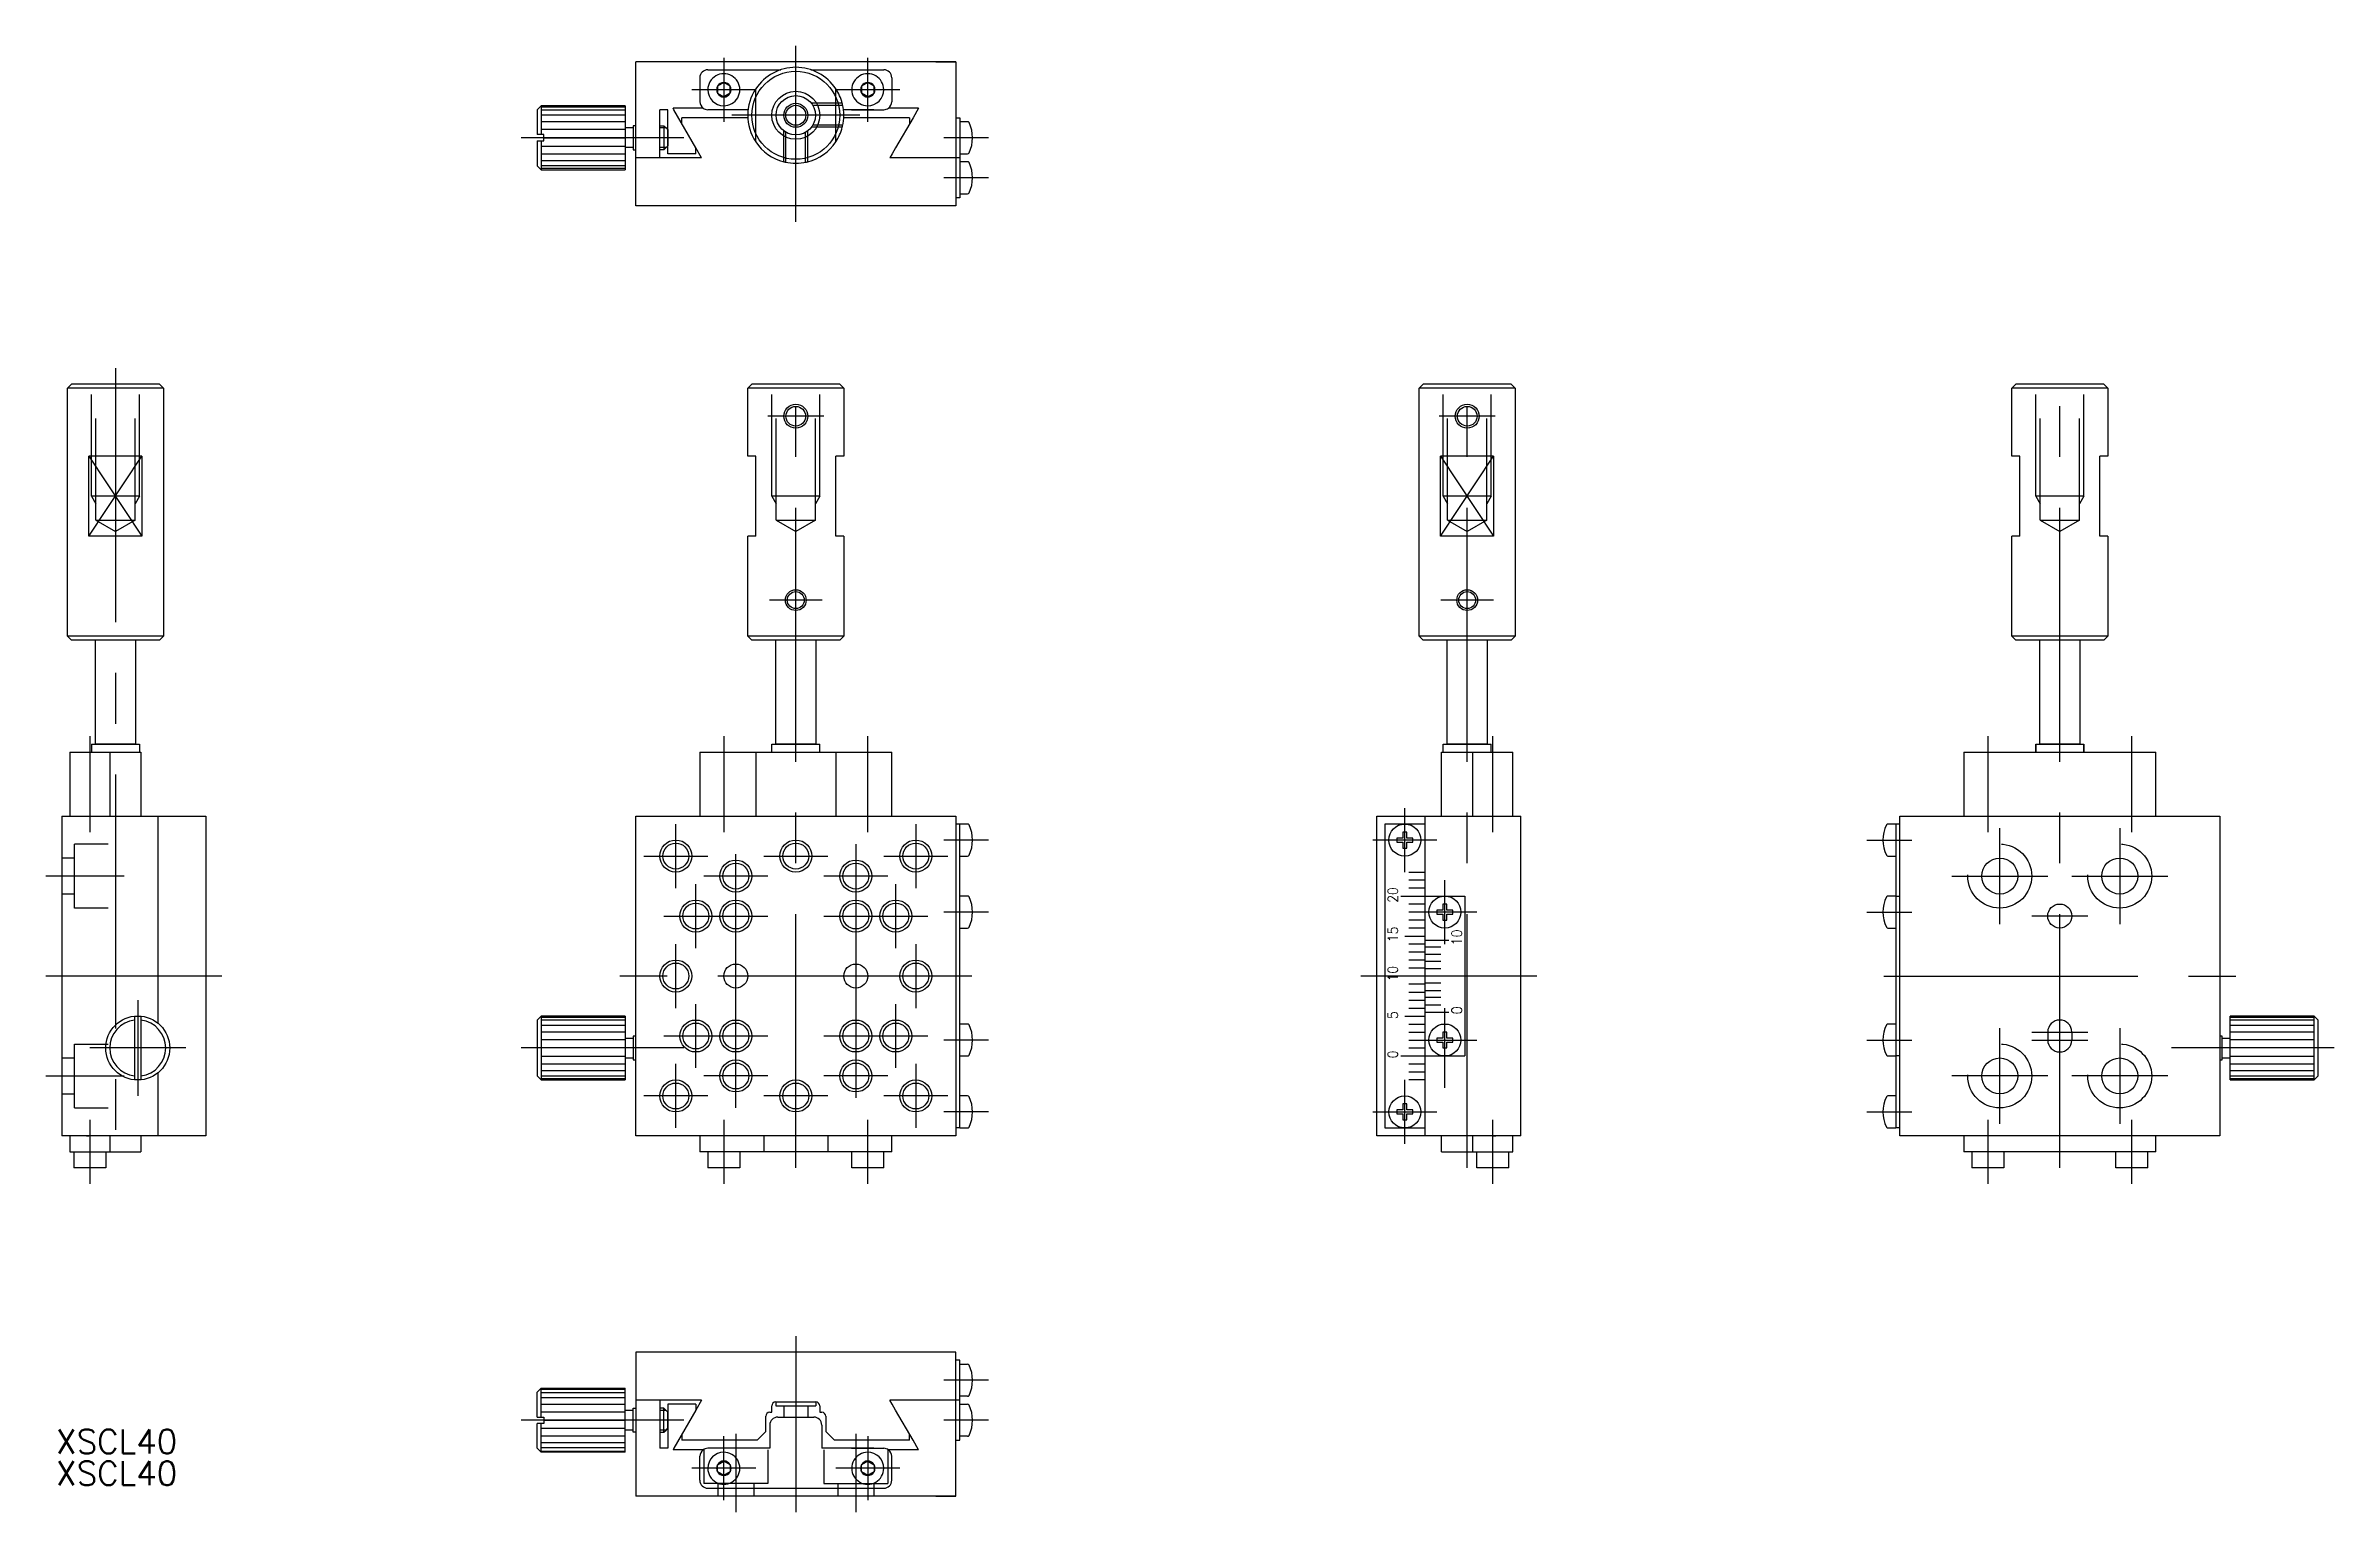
# Model space of a CAD drawing. Extents: x -94 to 192, y -67 to 116.
import ezdxf

# ---------------------------------------------------------------- set-up
doc = ezdxf.new("R2010")
doc.units = 0
doc.linetypes.add('CENTER', pattern=[50.8, 31.75, -6.35, 6.35, -6.35])
doc.linetypes.add('DASHED', pattern=[19.05, 12.7, -6.35])
doc.layers.get('0').update_dxf_attribs({"linetype": 'CONTINUOUS'})
doc.layers.add('CENTER', color=1, linetype='CENTER')
doc.styles.add('CONVERTER_1', font='txt.shx', dxfattribs={"width": 0.9})
doc.styles.get("Standard").update_dxf_attribs({"font": 'txt.shx', "height": 3, "bigfont": 'bigfont.shx'})

msp = doc.modelspace()

# ---------------------------------------------------------------- linework, layer by layer
at = {"color": 7, "linetype": 'CONTINUOUS'}
for p, q in [((-17.5, 114.32), (-20, 114.32)), ((-20, 102.82), (-20, 114.32)), ((20, 114.32), (-17.5, 114.32)), ((-12, 112.32), (-12, 109.32)), ((-11, 113.32), (-1.87, 113.32)), ((-9, 111.72), (-9.78, 111.27)), ((-8.22, 111.27), (-9, 111.72)), ((1.87, 113.32), (11, 113.32)), ((9, 111.72), (8.22, 111.27)), ((9.78, 111.27), (9, 111.72)), ((12, 112.32), (12, 109.32)), ((17.5, 114.32), (20, 114.32)), ((20, 114.32), (20, 102.82)), ((-32.32, 108.32), (-31.82, 108.82)), ((-21.32, 108.82), (-31.82, 108.82)), ((-31.82, 108.82), (-31.82, 105.22)), ((-21.32, 108.82), (-21.32, 106.04)), ((-9.78, 111.27), (-9.78, 110.37)), ((-9.78, 110.37), (-9, 109.92)), ((-8.22, 110.37), (-9, 109.92)), ((-8.22, 110.37), (-8.22, 111.27)), ((8.22, 111.27), (8.22, 110.37)), ((9, 109.92), (8.22, 110.37)), ((9, 109.92), (9.78, 110.37)), ((9.78, 110.37), (9.78, 111.27)), ((-32.32, 108.32), (-32.32, 105.22)), ((-31.82, 108.68), (-21.32, 108.68)), ((-21.32, 108.28), (-31.82, 108.28)), ((-21.32, 107.64), (-31.82, 107.64)), ((-21.32, 106.82), (-31.82, 106.82)), ((-21.32, 106.04), (-21.32, 104.82)), ((-20.32, 106.04), (-21.32, 106.04)), ((-20, 106.32), (-20.32, 106.32)), ((-20.32, 106.32), (-20.32, 103.32)), ((-15.98, 108.32), (-16.98, 108.32)), ((-16.98, 102.32), (-16.98, 108.32)), ((-16.98, 106.32), (-16.48, 106.32)), ((-16.48, 106.32), (-16.21, 106.04)), ((-16.48, 106.32), (-16.48, 103.32)), ((-16.21, 106.04), (-15.98, 105.82)), ((-15.98, 102.82), (-15.98, 108.32)), ((-15.23, 108.32), (-15.35, 108.52)), ((-11.6, 108.52), (-15.35, 108.52)), ((-12.48, 103.55), (-15.23, 108.32)), ((-14.23, 106.58), (-14.23, 107.32)), ((-5.99, 107.32), (-14.23, 107.32)), ((-5.96, 108.32), (-11, 108.32)), ((9.75, 108.32), (5.96, 108.32)), ((14.23, 107.32), (5.99, 107.32)), ((6.96, 108.32), (11, 108.32)), ((15.35, 108.52), (11.6, 108.52)), ((14.66, 107.32), (12.48, 103.55)), ((14.23, 107.32), (14.23, 106.58)), ((15.35, 108.52), (14.66, 107.32)), ((20, 107.32), (20.5, 107.32)), ((20.5, 107.32), (20.5, 102.32)), ((21.49, 106.82), (20.5, 106.82)), ((-31.52, 105.22), (-32.32, 105.22)), ((-32.32, 104.42), (-32.32, 101.32)), ((-32.32, 104.42), (-31.52, 104.42)), ((-21.32, 105.85), (-31.82, 105.85)), ((-31.82, 104.42), (-31.82, 100.82)), ((-31.82, 103.78), (-21.32, 103.78)), ((-31.52, 104.82), (-31.52, 105.22)), ((-31.52, 104.82), (-21.32, 104.82)), ((-31.52, 104.42), (-31.52, 104.82)), ((-21.32, 104.82), (-21.32, 103.59)), ((-21.32, 103.59), (-21.32, 100.95)), ((-20.32, 103.59), (-21.32, 103.59)), ((-20.32, 103.32), (-20, 103.32)), ((-16.48, 103.32), (-16.98, 103.32)), ((-16.21, 103.59), (-16.48, 103.32)), ((-15.98, 103.82), (-16.21, 103.59)), ((-15.98, 104.82), (-15.98, 105.82)), ((-15.98, 105.82), (-15.98, 103.82)), ((-11.77, 102.32), (-12.48, 103.55)), ((-12.48, 102.82), (-12.48, 103.55)), ((12.48, 103.55), (12.06, 102.82)), ((-31.82, 100.82), (-32.32, 101.32)), ((-31.82, 102.82), (-21.32, 102.82)), ((-31.82, 101.99), (-21.32, 101.99)), ((-31.82, 101.35), (-21.32, 101.35)), ((-21.32, 100.95), (-31.82, 100.95)), ((-31.82, 100.82), (-21.32, 100.82)), ((-21.32, 100.95), (-21.32, 100.82)), ((-20, 102.32), (-20, 102.82)), ((-20, 102.32), (-20, 102.82)), ((-20, 96.32), (-20, 102.32)), ((-11.89, 102.32), (-20, 102.32)), ((-11.77, 102.32), (-16.52, 102.32)), ((-12.48, 102.82), (-15.98, 102.82)), ((12.06, 102.82), (11.77, 102.32)), ((20, 102.32), (11.77, 102.32)), ((20, 102.82), (20, 102.32)), ((20, 102.32), (20, 101.82)), ((20.5, 102.32), (20, 102.32)), ((20, 101.82), (20, 100.32)), ((20, 101.82), (20, 100.32)), ((20, 100.32), (20, 96.32)), ((20.5, 102.82), (21.49, 102.82)), ((20.5, 102.32), (20.5, 97.32)), ((21.49, 101.82), (20.5, 101.82)), ((20.5, 97.32), (20, 97.32)), ((20.5, 97.82), (21.49, 97.82)), ((20, 96.32), (-20, 96.32)), ((-91.08, 73.5), (-90.58, 74)), ((-91.08, 66), (-91.08, 73.5)), ((-79.08, 73.5), (-91.08, 73.5)), ((-79.58, 74), (-90.58, 74)), ((-87.54, 74), (-88.08, 74)), ((-82.62, 74), (-87.54, 74)), ((-82.08, 74), (-82.62, 74)), ((-79.58, 74), (-79.08, 73.5)), ((-79.08, 73.5), (-79.08, 66)), ((-6, 73.5), (-5.5, 74)), ((6, 73.5), (-6, 73.5)), ((-6, 66), (-6, 73.5)), ((-3, 74), (-5.5, 74)), ((-2.46, 74), (-3, 74)), ((2.46, 74), (-2.46, 74)), ((3, 74), (2.46, 74)), ((5.5, 74), (3, 74)), ((5.5, 74), (6, 73.5)), ((6, 73.5), (6, 66)), ((77.95, 73.5), (78.45, 74)), ((77.95, 66), (77.95, 73.5)), ((89.95, 73.5), (77.95, 73.5)), ((89.45, 74), (78.45, 74)), ((81.49, 74), (80.95, 74)), ((86.41, 74), (81.49, 74)), ((86.95, 74), (86.41, 74)), ((89.45, 74), (89.95, 73.5)), ((89.95, 73.5), (89.95, 66)), ((152.04, 73.5), (152.54, 74)), ((164.04, 73.5), (152.04, 73.5)), ((152.04, 66), (152.04, 73.5)), ((163.54, 74), (152.54, 74)), ((155.58, 74), (155.04, 74)), ((160.5, 74), (155.58, 74)), ((161.04, 74), (160.5, 74)), ((163.54, 74), (164.04, 73.5)), ((164.04, 73.5), (164.04, 66)), ((-91.08, 42.5), (-91.08, 66)), ((-79.08, 66), (-79.08, 42.5)), ((-6, 65), (-6, 66)), ((6, 66), (6, 65)), ((77.95, 42.5), (77.95, 66)), ((89.95, 66), (89.95, 42.5)), ((152.04, 65), (152.04, 66)), ((164.04, 66), (164.04, 65)), ((-88.4, 55), (-88.4, 65)), ((-85.08, 65), (-88.4, 65)), ((-81.77, 65), (-85.08, 65)), ((-81.77, 65), (-81.77, 55)), ((-5, 65), (-6, 65)), ((-5, 55), (-5, 65)), ((5, 55), (5, 65)), ((6, 65), (5, 65)), ((83.95, 65), (80.63, 65)), ((80.63, 55), (80.63, 65)), ((87.26, 65), (83.95, 65)), ((87.26, 65), (87.26, 55)), ((153.04, 65), (152.04, 65)), ((153.04, 55), (153.04, 65)), ((164.04, 65), (163.04, 65)), ((163.04, 55), (163.04, 65)), ((-85.08, 55), (-88.4, 55)), ((-81.77, 55), (-85.08, 55)), ((-6, 42.5), (-6, 55)), ((-5, 55), (-6, 55)), ((6, 55), (5, 55)), ((6, 55), (6, 42.5)), ((83.95, 55), (80.63, 55)), ((87.26, 55), (83.95, 55)), ((153.04, 55), (152.04, 55)), ((152.04, 42.5), (152.04, 55)), ((164.04, 55), (163.04, 55)), ((164.04, 55), (164.04, 42.5)), ((-90.58, 42), (-91.08, 42.5)), ((-79.08, 42.5), (-91.08, 42.5)), ((-79.58, 42), (-90.58, 42)), ((-87.58, 29), (-87.58, 42)), ((-82.58, 42), (-82.58, 29)), ((-79.08, 42.5), (-79.58, 42)), ((6, 42.5), (-6, 42.5)), ((-5.5, 42), (-6, 42.5)), ((5.5, 42), (-5.5, 42)), ((-2.5, 29), (-2.5, 42)), ((2.5, 42), (2.5, 29)), ((6, 42.5), (5.5, 42)), ((89.95, 42.5), (77.95, 42.5)), ((78.45, 42), (77.95, 42.5)), ((89.45, 42), (78.45, 42)), ((81.45, 29), (81.45, 42)), ((86.45, 42), (86.45, 29)), ((89.95, 42.5), (89.45, 42)), ((164.04, 42.5), (152.04, 42.5)), ((152.54, 42), (152.04, 42.5)), ((163.54, 42), (152.54, 42)), ((155.54, 29), (155.54, 42)), ((160.54, 42), (160.54, 29)), ((164.04, 42.5), (163.54, 42)), ((-88.08, 29), (-88.08, 28)), ((-88.08, 29), (-82.08, 29)), ((-86.58, 29), (-87.58, 29)), ((-86.58, 29), (-87.58, 29)), ((-86.31, 29), (-87.58, 29)), ((-83.85, 29), (-87.58, 29)), ((-86.31, 29), (-86.58, 29)), ((-86.31, 29), (-86.58, 29)), ((-82.58, 29), (-86.31, 29)), ((-83.58, 29), (-83.85, 29)), ((-82.58, 29), (-83.85, 29)), ((-83.58, 29), (-83.85, 29)), ((-82.58, 29), (-83.58, 29)), ((-82.58, 29), (-83.58, 29)), ((-82.08, 29), (-82.08, 28)), ((-3, 29), (3, 29)), ((-3, 29), (3, 29)), ((-3, 29), (-2.5, 29)), ((-3, 28), (-3, 29)), ((-3, 28), (-3, 29)), ((-3, 29), (-2.5, 29)), ((-2.5, 29), (2.5, 29)), ((-2.5, 29), (2.5, 29)), ((-1.5, 29), (-2.5, 29)), ((-1.5, 29), (-2.5, 29)), ((-1.23, 29), (-2.5, 29)), ((-1.23, 29), (-1.5, 29)), ((-1.23, 29), (-1.5, 29)), ((2.5, 29), (-1.23, 29)), ((2.5, 29), (1.23, 29)), ((1.5, 29), (1.23, 29)), ((1.5, 29), (1.23, 29)), ((2.5, 29), (1.5, 29)), ((2.5, 29), (1.5, 29)), ((2.5, 29), (3, 29)), ((2.5, 29), (3, 29)), ((3, 28), (3, 29)), ((3, 28), (3, 29)), ((80.95, 29), (86.95, 29)), ((80.95, 28), (80.95, 29)), ((80.95, 29), (86.95, 29)), ((85.18, 29), (81.45, 29)), ((82.72, 29), (81.45, 29)), ((82.45, 29), (81.45, 29)), ((82.45, 29), (81.45, 29)), ((82.72, 29), (82.45, 29)), ((82.72, 29), (82.45, 29)), ((86.45, 29), (82.72, 29)), ((85.45, 29), (85.18, 29)), ((86.45, 29), (85.18, 29)), ((85.45, 29), (85.18, 29)), ((86.45, 29), (85.45, 29)), ((86.45, 29), (85.45, 29)), ((86.95, 28), (86.95, 29)), ((155.04, 29), (155.04, 28)), ((155.04, 29), (155.54, 29)), ((155.04, 29), (155.54, 29)), ((155.04, 29), (155.04, 28)), ((155.04, 29), (155.54, 29)), ((155.04, 28), (155.04, 29)), ((155.04, 28), (155.04, 29)), ((155.04, 29), (155.54, 29)), ((155.04, 29), (161.04, 29)), ((155.04, 29), (161.04, 29)), ((155.54, 29), (160.54, 29)), ((155.54, 29), (160.54, 29)), ((155.54, 29), (160.54, 29)), ((155.54, 29), (160.54, 29)), ((156.81, 29), (155.54, 29)), ((156.54, 29), (155.54, 29)), ((156.54, 29), (155.54, 29)), ((156.81, 29), (156.54, 29)), ((156.81, 29), (156.54, 29)), ((160.54, 29), (156.81, 29)), ((159.54, 29), (159.27, 29)), ((160.54, 29), (159.27, 29)), ((159.54, 29), (159.27, 29)), ((160.54, 29), (159.54, 29)), ((160.54, 29), (159.54, 29)), ((160.54, 29), (161.04, 29)), ((160.54, 29), (161.04, 29)), ((160.54, 29), (161.04, 29)), ((160.54, 29), (161.04, 29)), ((161.04, 29), (161.04, 28)), ((161.04, 29), (161.04, 28)), ((161.04, 28), (161.04, 29)), ((161.04, 28), (161.04, 29)), ((-90.78, 28), (-90.78, 20)), ((-90.78, 28), (-85.78, 28)), ((-85.78, 28), (-85.78, 20)), ((-85.78, 28), (-81.88, 28)), ((-81.88, 28), (-81.88, 20)), ((-12, 28), (12, 28)), ((-12, 28), (-12, 20)), ((-5, 28), (-5, 20)), ((5, 28), (5, 20)), ((12, 20), (12, 28)), ((80.75, 20), (80.75, 28)), ((80.75, 28), (84.65, 28)), ((84.65, 20), (84.65, 28)), ((84.65, 28), (89.65, 28)), ((89.65, 20), (89.65, 28)), ((146.04, 28), (155.04, 28)), ((146.04, 28), (146.04, 20)), ((155.04, 28), (155.54, 28)), ((155.54, 28), (160.54, 28)), ((160.54, 28), (170.04, 28)), ((170.04, 20), (170.04, 28)), ((-81.88, 22), (-81.88, 20)), ((80.75, 20), (80.75, 22)), ((-91.78, 20), (-91.78, -20)), ((-91.78, 20), (-73.78, 20)), ((-79.78, 20), (-79.78, -5.88)), ((-73.78, 20), (-73.78, -16.5)), ((-20, -20), (-20, 20)), ((-20, 20), (-19, 20)), ((-19.6, 20), (-19, 20)), ((-19, 20), (-18, 20)), ((-19, 20), (-18, 20)), ((-18, 20), (20, 20)), ((-18, 20), (-11.4, 20)), ((20, 20), (20, -20)), ((20, 20), (20, 20)), ((20.5, 19), (20, 19)), ((20.5, -19), (20.5, 19)), ((21.49, 19), (20.5, 19)), ((72.65, -20), (72.65, 20)), ((72.65, 20), (81.65, 20)), ((73.65, 19), (73.65, 0)), ((78.65, 19), (73.65, 19)), ((75.9, 17.25), (75.15, 17.25)), ((75.15, 17.25), (75.15, 16.75)), ((76.4, 18), (75.9, 18)), ((75.9, 18), (75.9, 17.25)), ((76.4, 17.25), (76.4, 18)), ((77.15, 17.25), (76.4, 17.25)), ((77.15, 16.75), (77.15, 17.25)), ((78.65, 20), (78.65, -20)), ((80.75, 20), (90.65, 20)), ((81.65, 20), (90.65, 20)), ((89.65, 20), (90.65, 20)), ((90.65, -20), (90.65, 20)), ((90.65, -20), (90.65, 20)), ((137.54, 19), (136.55, 19)), ((137.54, 19), (137.54, -19)), ((138.04, 19), (137.54, 19)), ((138.04, -20), (138.04, 20)), ((138.04, 20), (178.04, 20)), ((138.04, 20), (138.04, 20)), ((178.04, 20), (178.04, -20)), ((-91.78, 14.75), (-91.78, 10.25)), ((-91.78, 14.75), (-91.78, 10.25)), ((-91.78, 14.75), (-91.78, 10.25)), ((20.5, 15), (21.49, 15)), ((75.15, 16.75), (75.9, 16.75)), ((75.9, 16.75), (75.9, 16)), ((75.9, 16), (76.4, 16)), ((76.4, 16), (76.4, 16.75)), ((76.4, 16.75), (77.15, 16.75)), ((136.55, 15), (137.54, 15)), ((76.65, 13), (78.65, 13)), ((78.65, 12), (76.65, 12)), ((21.49, 10), (20.5, 10)), ((75.65, 10), (83.65, 10)), ((78.65, 11), (76.65, 11)), ((78.65, 9), (76.65, 9)), ((80.9, 9), (80.9, 8.25)), ((81.4, 9), (80.9, 9)), ((81.4, 9), (80.9, 9)), ((80.9, 9), (80.9, 8.25)), ((81.4, 8.25), (81.4, 9)), ((81.4, 8.25), (81.4, 9)), ((83.65, 10), (83.65, -10)), ((137.54, 10), (136.55, 10)), ((137.54, 10), (138.04, 10)), ((20.5, 6), (21.49, 6)), ((78.65, 8), (76.65, 8)), ((78.65, 7), (76.65, 7)), ((78.65, 6), (76.65, 6)), ((80.9, 8.25), (80.15, 8.25)), ((80.15, 8.25), (80.15, 7.75)), ((80.15, 7.75), (80.9, 7.75)), ((80.9, 7.75), (80.9, 7)), ((80.9, 7.75), (80.9, 7)), ((80.9, 7), (81.4, 7)), ((80.9, 7), (81.4, 7)), ((82.15, 8.25), (81.4, 8.25)), ((82.15, 8.25), (81.4, 8.25)), ((81.4, 7.75), (82.15, 7.75)), ((81.4, 7), (81.4, 7.75)), ((81.4, 7), (81.4, 7.75)), ((81.4, 7.75), (82.15, 7.75)), ((82.15, 7.75), (82.15, 8.25)), ((82.15, 7.75), (82.15, 8.25)), ((136.55, 6), (137.54, 6)), ((76.15, 5), (78.65, 5)), ((78.65, 4), (76.65, 4)), ((78.65, 3), (76.65, 3)), ((78.65, 4.5), (81.65, 4.5)), ((80.65, 3.6), (78.65, 3.6)), ((78.65, 2), (76.65, 2)), ((78.65, 1), (76.65, 1)), ((80.65, 2.7), (78.65, 2.7)), ((80.65, 1.8), (78.65, 1.8)), ((80.65, 0.9), (78.65, 0.9)), ((73.65, 0), (73.65, -19)), ((78.65, 0), (75.65, 0)), ((78.65, -1), (76.65, -1)), ((76.65, -2), (78.65, -2)), ((81.15, 0), (78.65, 0)), ((80.65, -0.9), (78.65, -0.9)), ((78.65, -1.8), (80.65, -1.8)), ((80.65, -2.7), (78.65, -2.7)), ((-82.68, -5.02), (-82.68, -12.98)), ((-81.88, -5.02), (-81.88, -12.98)), ((-32.32, -5.5), (-31.82, -5)), ((-32.32, -5.5), (-32.32, -12.5)), ((-31.82, -5), (-31.82, -13)), ((-21.32, -5), (-31.82, -5)), ((-31.82, -5.14), (-21.32, -5.14)), ((-21.32, -5.54), (-31.82, -5.54)), ((-21.32, -5), (-21.32, -5.14)), ((-21.32, -5.14), (-21.32, -7.78)), ((76.15, -5), (78.65, -5)), ((76.65, -3), (78.65, -3)), ((76.65, -4), (78.65, -4)), ((78.65, -3.6), (80.65, -3.6)), ((78.65, -4.5), (81.65, -4.5)), ((179.36, -5.14), (179.36, -5)), ((189.86, -5), (179.36, -5)), ((179.36, -7.78), (179.36, -5.14)), ((179.36, -5.14), (189.86, -5.14)), ((189.86, -5.54), (179.36, -5.54)), ((189.86, -13), (189.86, -5)), ((189.86, -5), (190.36, -5.5)), ((190.36, -12.5), (190.36, -5.5)), ((-21.32, -6.17), (-31.82, -6.17)), ((-21.32, -7), (-31.82, -7)), ((-21.32, -7.96), (-31.82, -7.96)), ((-21.32, -7.78), (-20.32, -7.78)), ((-21.32, -7.78), (-21.32, -9)), ((-20, -7.5), (-20.32, -7.5)), ((-20.32, -7.5), (-20.32, -10.5)), ((21.49, -6), (20.5, -6)), ((76.65, -6), (78.65, -6)), ((76.65, -7), (78.65, -7)), ((76.65, -8), (78.65, -8)), ((80.9, -7.75), (80.15, -7.75)), ((80.15, -7.75), (80.15, -8.25)), ((80.15, -8.25), (80.9, -8.25)), ((80.9, -7), (80.9, -7.75)), ((81.4, -7), (80.9, -7)), ((81.4, -7), (80.9, -7)), ((80.9, -7), (80.9, -7.75)), ((80.9, -8.25), (80.9, -9)), ((80.9, -8.25), (80.9, -9)), ((81.4, -7.75), (81.4, -7)), ((81.4, -7.75), (81.4, -7)), ((82.15, -7.75), (81.4, -7.75)), ((82.15, -7.75), (81.4, -7.75)), ((81.4, -8.25), (82.15, -8.25)), ((81.4, -9), (81.4, -8.25)), ((81.4, -9), (81.4, -8.25)), ((81.4, -8.25), (82.15, -8.25)), ((82.15, -8.25), (82.15, -7.75)), ((82.15, -8.25), (82.15, -7.75)), ((137.54, -6), (136.55, -6)), ((156.54, -7), (156.54, -8)), ((159.54, -7), (159.54, -8)), ((178.36, -7.5), (178.04, -7.5)), ((178.36, -10.5), (178.36, -7.5)), ((178.36, -7.78), (179.36, -7.78)), ((189.86, -6.17), (179.36, -6.17)), ((189.86, -7), (179.36, -7)), ((179.36, -9), (179.36, -7.78)), ((189.86, -7.96), (179.36, -7.96)), ((-91.78, -10.25), (-91.78, -14.75)), ((-91.78, -10.25), (-91.78, -14.75)), ((-91.78, -10.25), (-91.78, -14.75)), ((-21.32, -9), (-31.82, -9)), ((-31.82, -10.04), (-21.32, -10.04)), ((-31.82, -11), (-21.32, -11)), ((-21.32, -9), (-21.32, -10.22)), ((-21.32, -10.22), (-21.32, -13)), ((-21.32, -10.22), (-20.32, -10.22)), ((-20.32, -10.5), (-20, -10.5)), ((20.5, -10), (21.49, -10)), ((75.65, -10), (83.65, -10)), ((76.65, -9), (78.65, -9)), ((76.65, -11), (78.65, -11)), ((80.9, -9), (81.4, -9)), ((80.9, -9), (81.4, -9)), ((90.65, -14.75), (90.65, -10.25)), ((90.65, -14.75), (90.65, -10.25)), ((136.55, -10), (137.54, -10)), ((138.04, -10), (137.54, -10)), ((178.04, -10.5), (178.36, -10.5)), ((178.36, -10.22), (179.36, -10.22)), ((179.36, -10.22), (179.36, -9)), ((189.86, -9), (179.36, -9)), ((179.36, -10.04), (189.86, -10.04)), ((179.36, -13), (179.36, -10.22)), ((179.36, -11), (189.86, -11)), ((-79.78, -12.12), (-79.78, -20)), ((-31.82, -13), (-32.32, -12.5)), ((-31.82, -11.83), (-21.32, -11.83)), ((-31.82, -12.46), (-21.32, -12.46)), ((-21.32, -12.86), (-31.82, -12.86)), ((-31.82, -13), (-21.32, -13)), ((76.65, -12), (78.65, -12)), ((78.65, -13), (76.65, -13)), ((179.36, -11.83), (189.86, -11.83)), ((179.36, -12.46), (189.86, -12.46)), ((189.86, -12.86), (179.36, -12.86)), ((179.36, -13), (189.86, -13)), ((190.36, -12.5), (189.86, -13)), ((-73.78, -16.5), (-73.78, -20)), ((21.49, -15), (20.5, -15)), ((75.15, -16.75), (75.15, -17.25)), ((75.9, -16.75), (75.15, -16.75)), ((75.9, -16), (75.9, -16.75)), ((76.4, -16), (75.9, -16)), ((76.4, -16.75), (76.4, -16)), ((77.15, -16.75), (76.4, -16.75)), ((77.15, -17.25), (77.15, -16.75)), ((137.54, -15), (136.55, -15)), ((-79.78, -20), (-91.78, -20)), ((-90.78, -20), (-91.78, -20)), ((-88.08, -20), (-90.78, -20)), ((-90.78, -20), (-90.78, -22)), ((-88.38, -20), (-89.08, -20)), ((-88.68, -20), (-88.38, -20)), ((-84.78, -20), (-88.68, -20)), ((-84.78, -20), (-88.28, -20)), ((-88.28, -20), (-88.28, -20)), ((-85.78, -20), (-85.78, -22)), ((-81.88, -20), (-84.78, -20)), ((-79.78, -20), (-84.78, -20)), ((-81.88, -20), (-81.88, -22)), ((-81.88, -20), (-81.88, -22)), ((-73.78, -20), (-79.78, -20)), ((-19, -20), (-20, -20)), ((-19, -20), (-19.6, -20)), ((-18, -20), (-19, -20)), ((-18, -20), (-19, -20)), ((-12.9, -20), (-18, -20)), ((-11.4, -20), (-18, -20)), ((-11.4, -20), (-12.9, -20)), ((-12, -20), (-12, -22)), ((-10, -20), (-11.4, -20)), ((-4, -20), (-11.4, -20)), ((4, -20), (-4, -20)), ((-4, -20), (-4, -22)), ((12.9, -20), (4, -20)), ((4, -20), (4, -22)), ((12, -20), (10, -20)), ((12, -22), (12, -20)), ((20, -20), (12.9, -20)), ((20.5, -19), (20, -19)), ((20.5, -19), (21.49, -19)), ((81.65, -20), (72.65, -20)), ((73.65, -19), (78.65, -19)), ((75.15, -17.25), (75.9, -17.25)), ((75.9, -17.25), (75.9, -18)), ((75.9, -18), (76.4, -18)), ((76.4, -17.25), (77.15, -17.25)), ((76.4, -18), (76.4, -17.25)), ((80.75, -22), (80.75, -20)), ((80.75, -22), (80.75, -20)), ((87.15, -20), (80.75, -20)), ((90.65, -20), (81.65, -20)), ((84.65, -22), (84.65, -20)), ((89.65, -20), (86.95, -20)), ((87.15, -20), (87.15, -20)), ((87.95, -20), (87.25, -20)), ((87.25, -20), (87.55, -20)), ((90.65, -20), (89.65, -20)), ((89.65, -22), (89.65, -20)), ((136.55, -19), (137.54, -19)), ((138.04, -19), (137.54, -19)), ((178.04, -20), (138.04, -20)), ((146.04, -20), (146.04, -22)), ((170.04, -22), (170.04, -20)), ((-90.78, -22), (-88.28, -22)), ((-90.28, -22), (-90.28, -24)), ((-88.28, -22), (-81.88, -22)), ((-86.28, -22), (-86.28, -24)), ((-4, -22), (-12, -22)), ((-11, -22), (-11, -24)), ((-7, -22), (-7, -24)), ((4, -22), (-4, -22)), ((12, -22), (4, -22)), ((7, -24), (7, -22)), ((11, -24), (11, -22)), ((80.75, -22), (87.15, -22)), ((85.15, -24), (85.15, -22)), ((87.15, -22), (89.65, -22)), ((89.15, -24), (89.15, -22)), ((169.04, -22), (146.04, -22)), ((147.04, -22), (147.04, -24)), ((151.04, -22), (151.04, -24)), ((165.04, -24), (165.04, -22)), ((169.04, -24), (169.04, -22)), ((170.04, -22), (169.04, -22)), ((-88.28, -24), (-90.28, -24)), ((-86.28, -24), (-88.28, -24)), ((-7, -24), (-11, -24)), ((11, -24), (7, -24)), ((87.15, -24), (85.15, -24)), ((89.15, -24), (87.15, -24)), ((151.04, -24), (147.04, -24)), ((169.04, -24), (165.04, -24)), ((20, -47.05), (-20, -47.05)), ((-20, -47.05), (-20, -53.05)), ((20, -51.05), (20, -47.05)), ((20.5, -48.05), (20, -48.05)), ((20.5, -53.05), (20.5, -48.05)), ((20.5, -48.55), (21.49, -48.55)), ((20, -52.55), (20, -51.05)), ((20, -52.55), (20, -51.05)), ((-31.82, -51.55), (-32.32, -52.05)), ((-32.32, -55.15), (-32.32, -52.05)), ((-31.82, -51.55), (-21.32, -51.55)), ((-31.82, -55.15), (-31.82, -51.55)), ((-21.32, -51.68), (-31.82, -51.68)), ((-31.82, -52.08), (-21.32, -52.08)), ((-31.82, -52.72), (-21.32, -52.72)), ((-31.82, -53.55), (-21.32, -53.55)), ((-21.32, -51.68), (-21.32, -51.55)), ((-21.32, -54.32), (-21.32, -51.68)), ((-21.32, -55.55), (-21.32, -54.32)), ((-20.32, -54.32), (-21.32, -54.32)), ((-20.32, -57.05), (-20.32, -54.05)), ((-20.32, -54.05), (-20, -54.05)), ((-11.89, -53.05), (-20, -53.05)), ((-20, -53.05), (-20, -53.55)), ((-20, -53.05), (-20, -53.55)), ((-20, -53.55), (-20, -65.05)), ((-16.98, -53.05), (-16.98, -59.05)), ((-16.48, -54.05), (-16.98, -54.05)), ((-11.77, -53.05), (-16.52, -53.05)), ((-16.48, -57.05), (-16.48, -54.05)), ((-16.21, -54.32), (-16.48, -54.05)), ((-15.98, -54.55), (-16.21, -54.32)), ((-15.98, -53.55), (-15.98, -59.05)), ((-12.48, -53.55), (-15.98, -53.55)), ((-12.48, -54.28), (-15.23, -59.05)), ((-11.77, -53.05), (-12.48, -54.28)), ((-12.48, -53.55), (-12.48, -54.28)), ((-3, -54.55), (-3, -53.75)), ((-2.5, -53.25), (2.5, -53.25)), ((-2.5, -53.25), (-2.5, -53.75)), ((-2.5, -53.75), (-1.5, -53.75)), ((-1.5, -53.75), (-1.5, -55.15)), ((-1.5, -53.75), (1.5, -53.75)), ((1.5, -53.75), (1.5, -55.15)), ((1.5, -53.75), (2.5, -53.75)), ((2.5, -53.25), (2.5, -53.75)), ((3, -53.75), (3, -54.55)), ((20, -53.05), (11.77, -53.05)), ((12.06, -53.55), (11.77, -53.05)), ((12.48, -54.28), (12.06, -53.55)), ((14.66, -58.05), (12.48, -54.28)), ((20, -53.05), (20, -52.55)), ((20.5, -53.05), (20, -53.05)), ((20, -53.55), (20, -53.05)), ((20, -65.05), (20, -53.55)), ((21.49, -52.55), (20.5, -52.55)), ((20.5, -58.05), (20.5, -53.05)), ((20.5, -53.55), (21.49, -53.55)), ((-32.32, -55.15), (-31.52, -55.15)), ((-32.32, -59.05), (-32.32, -55.95)), ((-31.52, -55.95), (-32.32, -55.95)), ((-31.82, -54.51), (-21.32, -54.51)), ((-31.82, -59.55), (-31.82, -55.95)), ((-21.32, -56.58), (-31.82, -56.58)), ((-31.52, -55.15), (-31.52, -55.55)), ((-31.52, -55.55), (-21.32, -55.55)), ((-31.52, -55.55), (-31.52, -55.95)), ((-21.32, -56.77), (-21.32, -55.55)), ((-21.32, -59.55), (-21.32, -56.77)), ((-20.32, -56.77), (-21.32, -56.77)), ((-20, -57.05), (-20.32, -57.05)), ((-16.98, -57.05), (-16.48, -57.05)), ((-16.48, -57.05), (-16.21, -56.77)), ((-16.21, -56.77), (-15.98, -56.55)), ((-15.98, -56.55), (-15.98, -54.55)), ((-15.98, -55.55), (-15.98, -56.55)), ((-4.85, -58.05), (-3.75, -56.95)), ((-3.75, -56.95), (-3.75, -55.05)), ((-3.25, -54.55), (-3, -54.55)), ((-3.25, -56.15), (-3.25, -59.05)), ((-2.25, -55.15), (-1.5, -55.15)), ((-1.5, -55.15), (1.5, -55.15)), ((1.5, -55.15), (2.25, -55.15)), ((3, -54.55), (3.25, -54.55)), ((3.25, -56.15), (3.25, -59.05)), ((3.75, -55.05), (3.75, -56.95)), ((4.85, -58.05), (3.75, -56.95)), ((-32.32, -59.05), (-31.82, -59.55)), ((-21.32, -57.55), (-31.82, -57.55)), ((-21.32, -58.37), (-31.82, -58.37)), ((-21.32, -59.01), (-31.82, -59.01)), ((-31.82, -59.41), (-21.32, -59.41)), ((-21.32, -59.55), (-31.82, -59.55)), ((-15.98, -59.05), (-16.98, -59.05)), ((-15.23, -59.05), (-15.35, -59.25)), ((-11.6, -59.25), (-15.35, -59.25)), ((-14.23, -57.31), (-14.23, -58.05)), ((-4.85, -58.05), (-14.23, -58.05)), ((-12, -63.05), (-12, -60.05)), ((-3.25, -59.05), (-11, -59.05)), ((9.75, -59.05), (3.25, -59.05)), ((14.23, -58.05), (4.85, -58.05)), ((6.96, -59.05), (11, -59.05)), ((15.35, -59.25), (11.6, -59.25)), ((12, -63.05), (12, -60.05)), ((14.23, -58.05), (14.23, -57.31)), ((15.35, -59.25), (14.66, -58.05)), ((20, -58.05), (20.5, -58.05)), ((21.49, -57.55), (20.5, -57.55)), ((-9.78, -61.1), (-9, -60.65)), ((-9.78, -62), (-9.78, -61.1)), ((-9, -62.45), (-9.78, -62)), ((-8.22, -61.1), (-9, -60.65)), ((-8.22, -62), (-9, -62.45)), ((-8.22, -61.1), (-8.22, -62)), ((9, -60.65), (8.22, -61.1)), ((8.22, -62), (8.22, -61.1)), ((9, -62.45), (8.22, -62)), ((9, -60.65), (9.78, -61.1)), ((9.78, -62), (9, -62.45)), ((9.78, -61.1), (9.78, -62)), ((-17.5, -65.05), (-20, -65.05)), ((20, -65.05), (-17.5, -65.05)), ((-11, -64.05), (11, -64.05)), ((17.5, -65.05), (20, -65.05))]:
    msp.add_line(p, q, dxfattribs=at)
at = {"color": 3, "linetype": 'DASHED'}
for p, q in [((-5, 104.3), (-5, 110.93)), ((5.81, 109.12), (1.95, 109.12)), ((5.87, 108.85), (2.13, 108.85)), ((5, 104.3), (5, 110.93)), ((5.81, 106.12), (1.95, 106.12)), ((5.87, 106.39), (2.13, 106.39)), ((-1.5, 101.81), (-1.5, 105.67)), ((-1.23, 101.74), (-1.23, 105.49)), ((1.23, 101.74), (1.23, 105.49)), ((1.5, 101.81), (1.5, 105.67)), ((-88.08, 60), (-88.08, 74)), ((-87.54, 57), (-87.54, 74)), ((-82.62, 57), (-82.62, 74)), ((-82.08, 60), (-82.08, 74)), ((-3, 60), (-3, 74)), ((-2.46, 57), (-2.46, 74)), ((2.46, 57), (2.46, 74)), ((3, 60), (3, 74)), ((80.95, 60), (80.95, 74)), ((81.49, 57), (81.49, 74)), ((86.41, 57), (86.41, 74)), ((86.95, 60), (86.95, 74)), ((155.04, 60), (155.04, 74)), ((155.58, 57), (155.58, 74)), ((160.5, 57), (160.5, 74)), ((161.04, 60), (161.04, 74)), ((-82.08, 60), (-88.08, 60)), ((-88.08, 60), (-87.54, 59.06)), ((-82.08, 60), (-82.62, 59.06)), ((3, 60), (-3, 60)), ((-3, 60), (-2.46, 59.06)), ((3, 60), (2.46, 59.06)), ((86.95, 60), (80.95, 60)), ((80.95, 60), (81.49, 59.06)), ((86.95, 60), (86.41, 59.06)), ((161.04, 60), (155.04, 60)), ((155.04, 60), (155.58, 59.06)), ((161.04, 60), (160.5, 59.06)), ((-87.54, 57), (-85.08, 55.58)), ((-87.54, 57), (-82.62, 57)), ((-82.62, 57), (-85.08, 55.58)), ((-2.46, 57), (0, 55.58)), ((-2.46, 57), (2.46, 57)), ((2.46, 57), (0, 55.58)), ((81.49, 57), (83.95, 55.58)), ((81.49, 57), (86.41, 57)), ((86.41, 57), (83.95, 55.58)), ((155.58, 57), (158.04, 55.58)), ((155.58, 57), (160.5, 57)), ((160.5, 57), (158.04, 55.58)), ((-90.18, 14.75), (-91.78, 14.75)), ((-90.18, 8.5), (-90.18, 16.5)), ((-85.98, 16.5), (-90.18, 16.5)), ((-90.18, 10.25), (-91.78, 10.25)), ((-85.98, 8.5), (-90.18, 8.5)), ((-90.18, -8.5), (-85.98, -8.5)), ((-90.18, -16.5), (-90.18, -8.5)), ((-91.78, -10.25), (-90.18, -10.25)), ((-91.78, -14.75), (-90.18, -14.75)), ((-90.18, -16.5), (-85.98, -16.5)), ((-11.5, -59.25), (-11.5, -63.45)), ((-3.5, -59.25), (-3.5, -63.45)), ((3.5, -59.25), (3.5, -63.45)), ((11.5, -59.25), (11.5, -63.45)), ((-3.5, -63.45), (-11.5, -63.45)), ((-9.75, -63.45), (-9.75, -65.05)), ((-5.25, -63.45), (-5.25, -65.05)), ((3.5, -63.45), (11.5, -63.45)), ((5.25, -63.45), (5.25, -65.05)), ((9.75, -63.45), (9.75, -65.05))]:
    msp.add_line(p, q, dxfattribs=at)
at = {"color": 3, "linetype": 'CONTINUOUS'}
for p, q in [((-16.21, 106.05), (-16.98, 106.05)), ((-16.21, 103.59), (-16.98, 103.59)), ((-88.4, 55), (-81.77, 65)), ((-88.4, 65), (-81.77, 55)), ((80.63, 65), (87.26, 55)), ((80.63, 55), (87.26, 65)), ((-16.21, -54.32), (-16.98, -54.32)), ((-16.21, -56.78), (-16.98, -56.78))]:
    msp.add_line(p, q, dxfattribs=at)
at = {"color": 7, "linetype": 'CONTINUOUS'}
for centre, radius in [((0, 107.62), 5.5), ((0, 107.62), 2.46), ((0, 107.62), 1.5), ((0, 107.62), 1.25), ((0, 70), 1.23), ((83.95, 70), 1.23), ((0, 47), 1.06), ((83.95, 47), 1.06), ((76.15, 17), 2), ((-15, 15), 1.62), ((0, 15), 1.62), ((15, 15), 1.62), ((150.54, 12.5), 2.25), ((165.54, 12.5), 2.25), ((-7.5, 12.5), 1.62), ((7.5, 12.5), 1.62), ((-12.5, 7.5), 1.62), ((-7.5, 7.5), 1.62), ((7.5, 7.5), 1.62), ((12.5, 7.5), 1.62), ((81.15, 8), 2), ((158.04, 7.5), 1.5), ((-15, 0), 1.62), ((-7.5, 0), 1.5), ((7.5, 0), 1.5), ((15, 0), 1.62), ((-82.28, -9), 4), ((-12.5, -7.5), 1.62), ((-7.5, -7.5), 1.62), ((7.5, -7.5), 1.62), ((12.5, -7.5), 1.62), ((81.15, -8), 2), ((-7.5, -12.5), 1.62), ((7.5, -12.5), 1.62), ((150.54, -12.5), 2.25), ((165.54, -12.5), 2.25), ((-15, -15), 1.62), ((0, -15), 1.62), ((15, -15), 1.62), ((76.15, -17), 2)]:
    msp.add_circle(centre, radius, dxfattribs=at)
at = {"color": 3, "linetype": 'CONTINUOUS'}
for centre, radius in [((0, 107.62), 3), ((0, 70), 1.5), ((83.95, 70), 1.5), ((0, 47), 1.3), ((83.95, 47), 1.3), ((-15, 15), 2), ((-7.5, 12.5), 2), ((0, 15), 2), ((7.5, 12.5), 2), ((15, 15), 2), ((-12.5, 7.5), 2), ((-7.5, 7.5), 2), ((7.5, 7.5), 2), ((12.5, 7.5), 2), ((-15, 0), 2), ((15, 0), 2), ((-12.5, -7.5), 2), ((-7.5, -7.5), 2), ((7.5, -7.5), 2), ((12.5, -7.5), 2), ((-7.5, -12.5), 2), ((7.5, -12.5), 2), ((-15, -15), 2), ((0, -15), 2), ((15, -15), 2), ((15, -15), 2)]:
    msp.add_circle(centre, radius, dxfattribs=at)
at = {"color": 3, "linetype": 'DASHED'}
for centre in [(150.54, 12.5), (165.54, 12.5), (150.54, -12.5), (165.54, -12.5)]:
    msp.add_circle(centre, 4, dxfattribs=at)
at = {"color": 7, "linetype": 'CONTINUOUS'}
for centre, radius, start, end in [((-11, 112.32), 1, 90, 180), ((-9, 110.82), 2, 150, 180), ((-9, 110.82), 2, 90, 150), ((-9, 110.82), 0.9, 90, 150), ((-9, 110.82), 2, 30, 90), ((-9, 110.82), 0.9, 30, 90), ((-9, 110.82), 2, 330, 30), ((0, 107.62), 6, 33.5573, 146.4427), ((9, 110.82), 2, 150, 210), ((9, 110.82), 2, 90, 150), ((9, 110.82), 0.9, 90, 150), ((9, 110.82), 2, 30, 90), ((9, 110.82), 0.9, 30, 90), ((9, 110.82), 2, 0, 30), ((11, 112.32), 1, 0, 90), ((-11, 109.32), 1, 180, 233.1301), ((-9, 110.82), 2, 180, 270), ((-9, 110.82), 0.9, 150, 180), ((-9, 110.82), 0.9, 180, 210), ((-9, 110.82), 0.9, 210, 270), ((-9, 110.82), 0.9, 270, 330), ((-9, 110.82), 2, 270, 330), ((-9, 110.82), 0.9, 330, 30), ((0, 107.62), 6, 146.4427, 213.5573), ((0, 107.62), 6, 14.4775, 33.5573), ((0, 107.62), 6, 12.8804, 14.4775), ((0, 107.62), 6, 347.1196, 12.8804), ((9, 110.82), 2, 210, 270), ((9, 110.82), 0.9, 150, 210), ((9, 110.82), 0.9, 210, 270), ((9, 110.82), 2, 270, 0), ((9, 110.82), 0.9, 270, 330), ((9, 110.82), 0.9, 330, 30), ((11, 109.32), 1, 306.8699, 0), ((-11, 109.32), 1, 233.1301, 270), ((0, 107.62), 6, 326.4427, 345.5225), ((0, 107.62), 6, 345.5225, 347.1196), ((11, 109.32), 1, 270, 306.8699), ((21.49, 106.62), 0.2, 25.6716, 90), ((17.75, 104.82), 4.35, 334.3284, 25.6716), ((0, 107.62), 6, 213.5573, 255.5225), ((0, 107.62), 2.46, 232.4012, 237.0415), ((0, 107.62), 6, 284.4775, 326.4427), ((0, 107.62), 6, 255.5225, 257.1196), ((0, 107.62), 6, 257.1196, 282.8804), ((0, 107.62), 6, 282.8804, 284.4775), ((21.49, 103.02), 0.2, 270, 334.3284), ((21.49, 101.62), 0.2, 25.6716, 90), ((17.75, 99.82), 4.35, 334.3284, 25.6716), ((21.49, 98.02), 0.2, 270, 334.3284), ((21.49, 18.8), 0.2, 25.6716, 90), ((17.75, 17), 4.35, 334.3284, 25.6716), ((140.29, 17), 4.35, 154.3284, 205.6716), ((136.55, 18.8), 0.2, 90, 154.3284), ((21.49, 15.2), 0.2, 270, 334.3284), ((136.55, 15.2), 0.2, 205.6716, 270), ((21.49, 9.8), 0.2, 25.6716, 90), ((17.75, 8), 4.35, 334.3284, 25.6716), ((140.29, 8), 4.35, 154.3284, 205.6716), ((136.55, 9.8), 0.2, 90, 154.3284), ((21.49, 6.2), 0.2, 270, 334.3284), ((136.55, 6.2), 0.2, 205.6716, 270), ((-82.28, -9), 3.5, 96.5624, 263.4376), ((-82.28, -9), 3.5, 276.5624, 83.4376), ((158.04, -7), 1.5, 360, 180), ((21.49, -6.2), 0.2, 25.6716, 90), ((17.75, -8), 4.35, 334.3284, 25.6716), ((140.29, -8), 4.35, 154.3284, 205.6716), ((136.55, -6.2), 0.2, 90, 154.3284), ((158.04, -8), 1.5, 180, 0), ((21.49, -9.8), 0.2, 270, 334.3284), ((136.55, -9.8), 0.2, 205.6716, 270), ((21.49, -15.2), 0.2, 25.6716, 90), ((17.75, -17), 4.35, 334.3284, 25.6716), ((140.29, -17), 4.35, 154.3284, 205.6716), ((136.55, -15.2), 0.2, 90, 154.3284), ((21.49, -18.8), 0.2, 270, 334.3284), ((136.55, -18.8), 0.2, 205.6716, 270), ((21.49, -48.75), 0.2, 25.6716, 90), ((17.75, -50.55), 4.35, 334.3284, 25.6716), ((-2.5, -53.75), 0.5, 90, 180), ((2.5, -53.75), 0.5, 0, 90), ((21.49, -52.35), 0.2, 270, 334.3284), ((21.49, -53.75), 0.2, 25.6716, 90), ((17.75, -55.55), 4.35, 334.3284, 25.6716), ((-3.25, -55.05), 0.5, 90, 180), ((-2.25, -56.15), 1, 90, 180), ((2.25, -56.15), 1, 0, 90), ((3.25, -55.05), 0.5, 0, 90), ((-11, -60.05), 1, 126.8699, 180), ((-11, -60.05), 1, 90, 126.8699), ((-9, -61.55), 2, 90, 180), ((-9, -61.55), 2, 30, 90), ((9, -61.55), 2, 90, 150), ((9, -61.55), 2, 0, 90), ((11, -60.05), 1, 53.1301, 90), ((11, -60.05), 1, 360, 53.1301), ((21.49, -57.35), 0.2, 270, 334.3284), ((-9, -61.55), 2, 180, 210), ((-9, -61.55), 2, 210, 270), ((-9, -61.55), 0.9, 150, 180), ((-9, -61.55), 0.9, 180, 210), ((-9, -61.55), 0.9, 90, 150), ((-9, -61.55), 0.9, 210, 270), ((-9, -61.55), 0.9, 30, 90), ((-9, -61.55), 0.9, 270, 330), ((-9, -61.55), 2, 270, 330), ((-9, -61.55), 0.9, 330, 30), ((-9, -61.55), 2, 330, 30), ((9, -61.55), 2, 150, 210), ((9, -61.55), 2, 210, 270), ((9, -61.55), 0.9, 150, 210), ((9, -61.55), 0.9, 90, 150), ((9, -61.55), 0.9, 210, 270), ((9, -61.55), 0.9, 30, 90), ((9, -61.55), 0.9, 270, 330), ((9, -61.55), 2, 270, 330), ((9, -61.55), 0.9, 330, 30), ((9, -61.55), 2, 330, 0), ((-11, -63.05), 1, 180, 270), ((11, -63.05), 1, 270, 0)]:
    msp.add_arc(centre, radius, start, end, dxfattribs=at)
at = {"layer": 'CENTER', "color": 1, "linetype": 'CENTER'}
for p, q in [((-9, 114.82), (-9, 106.82)), ((0, 94.32), (0, 116.32)), ((9, 106.82), (9, 114.82)), ((-9, 112.82), (-9, 108.82)), ((-5, 110.82), (-13, 110.82)), ((-7, 110.82), (-11, 110.82)), ((-7, 110.82), (-11, 110.82)), ((-7, 110.82), (-11, 110.82)), ((-7, 110.82), (-11, 110.82)), ((-7, 110.82), (-11, 110.82)), ((13, 110.82), (5, 110.82)), ((8, 107.62), (-8, 107.62)), ((-13.98, 104.82), (-34.32, 104.82)), ((24.1, 104.82), (18.5, 104.82)), ((24.1, 99.82), (18.5, 99.82)), ((-85.08, 76), (-85.08, -24)), ((0, -24), (0, 76)), ((83.95, -24), (83.95, 76)), ((158.04, -24), (158.04, 76)), ((3.5, 70), (-3.5, 70)), ((87.45, 70), (80.45, 70)), ((3.3, 47), (-3.3, 47)), ((87.25, 47), (80.65, 47)), ((-88.28, 30), (-88.28, 18)), ((-9, 30), (-9, 18)), ((9, 18), (9, 30)), ((87.15, 18), (87.15, 30)), ((149.04, 30), (149.04, 18)), ((167.04, 18), (167.04, 30)), ((76.15, 13), (76.15, 21)), ((-15, 11), (-15, 19)), ((15, 19), (15, 11)), ((150.54, 6.5), (150.54, 18.5)), ((165.54, 18.5), (165.54, 6.5)), ((-19, 15), (-11, 15)), ((-7.5, -16.5), (-7.5, 16.5)), ((-4, 15), (4, 15)), ((7.5, 16.5), (7.5, -16.5)), ((11, 15), (19, 15)), ((24.1, 17), (18.5, 17)), ((80.15, 17), (72.15, 17)), ((133.94, 17), (139.54, 17)), ((-83.98, 12.5), (-93.78, 12.5)), ((-12.5, 3.5), (-12.5, 11.5)), ((-3.5, 12.5), (-11.5, 12.5)), ((11.5, 12.5), (3.5, 12.5)), ((12.5, 3.5), (12.5, 11.5)), ((81.15, 4), (81.15, 12)), ((144.54, 12.5), (156.54, 12.5)), ((159.54, 12.5), (171.54, 12.5)), ((-16.5, 7.5), (-3.5, 7.5)), ((3.5, 7.5), (16.5, 7.5)), ((24.1, 8), (18.5, 8)), ((85.15, 8), (77.15, 8)), ((133.94, 8), (139.54, 8)), ((161.54, 7.5), (154.54, 7.5)), ((-15, -4), (-15, 4)), ((15, 4), (15, -4)), ((22, 0), (-22, 0)), ((-71.78, 0), (-93.78, 0)), ((92.65, 0), (70.65, 0)), ((136.04, 0), (180.04, 0)), ((-82.28, -3), (-82.28, -15)), ((-12.5, -11.5), (-12.5, -3.5)), ((12.5, -11.5), (12.5, -3.5)), ((81.15, -14), (81.15, -4)), ((-3.5, -7.5), (-16.5, -7.5)), ((16.5, -7.5), (3.5, -7.5)), ((24.1, -8), (18.5, -8)), ((77.15, -8), (85.15, -8)), ((79.15, -8), (83.15, -8)), ((133.94, -8), (139.54, -8)), ((150.54, -18.5), (150.54, -6.5)), ((154.54, -7), (161.54, -7)), ((154.54, -8), (161.54, -8)), ((165.54, -6.5), (165.54, -18.5)), ((-76.28, -9), (-88.28, -9)), ((-13.98, -9), (-34.32, -9)), ((-15, -19), (-15, -11)), ((15, -11), (15, -19)), ((192.36, -9), (172.02, -9)), ((-93.78, -12.5), (-83.98, -12.5)), ((-3.5, -12.5), (-11.5, -12.5)), ((11.5, -12.5), (3.5, -12.5)), ((76.15, -21), (76.15, -13)), ((156.54, -12.5), (144.54, -12.5)), ((171.54, -12.5), (159.54, -12.5)), ((-11, -15), (-19, -15)), ((4, -15), (-4, -15)), ((19, -15), (11, -15)), ((24.1, -17), (18.5, -17)), ((72.15, -17), (80.15, -17)), ((133.94, -17), (139.54, -17)), ((-88.28, -18), (-88.28, -26)), ((-9, -18), (-9, -26)), ((9, -26), (9, -18)), ((87.15, -26), (87.15, -18)), ((149.04, -18), (149.04, -26)), ((167.04, -26), (167.04, -18)), ((0, -45.05), (0, -67.05)), ((24.1, -50.55), (18.5, -50.55)), ((-13.98, -55.55), (-34.32, -55.55)), ((24.1, -55.55), (18.5, -55.55)), ((-9, -65.55), (-9, -57.55)), ((-7.5, -57.25), (-7.5, -67.05)), ((7.5, -57.25), (7.5, -67.05)), ((9, -57.55), (9, -65.55)), ((-5, -61.55), (-13, -61.55)), ((-7, -61.55), (-11, -61.55)), ((13, -61.55), (5, -61.55))]:
    msp.add_line(p, q, dxfattribs=at)

# ---------------------------------------------------------------- texts
at = {"color": 7, "linetype": 'CONTINUOUS', "style": 'CONVERTER_1', "width": 0.9}
for s, height, p in [('20', 1.25, (75.27, 9.16)), ('15', 1.25, (75.27, 4.25)), ('10', 1.3, (83.3, 3.82)), ('10', 1.25, (75.27, -0.66)), ('5', 1.25, (75.27, -5.38)), ('0', 1.3, (83.3, -4.79)), ('0', 1.25, (75.27, -10.28))]:
    msp.add_text(s, height=height, rotation=90, dxfattribs=at).set_placement(p)
at = {"color": 7, "linetype": 'CONTINUOUS'}
for p in [(-92.5, -59.7), (-92.5, -63.68)]:
    msp.add_text('XSCL40', height=3, dxfattribs=at).set_placement(p)

doc.saveas('drawing.dxf')
